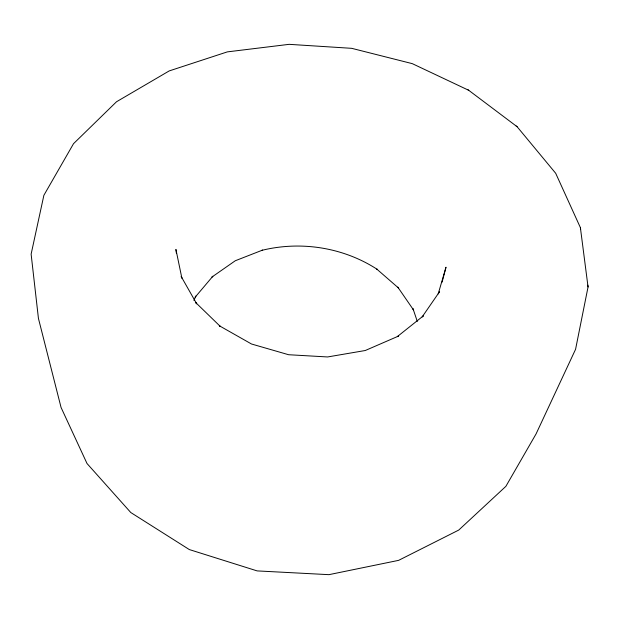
<?xml version="1.0" encoding="UTF-8"?>
<svg xmlns="http://www.w3.org/2000/svg" width="619" height="619" viewBox="0 0 619 619"><rect width="100%" height="100%" fill="white"/><g stroke="black" fill="none" stroke-linecap="round" stroke-linejoin="round"><path stroke-width="0.93" d="M468.041 89.786L517.12 126.725L555.692 173.281L580.39 227.614L588.05 286.968L575.569 349.317L536.069 433.927L505.878 486.341L458.725 530.081L398.59 560.365L328.937 574.664L257.148 570.904L189.313 549.564L130.795 512.54L87.016 463.515L61.064 407.48L38.432 318.398L31.128 254.146L43.879 195.295L73.529 143.685L116.527 101.748L169.188 70.93L227.343 51.88L289.135 44.336L351.693 48.328L412.254 63.633L468.722 90.297M442.098 282.148L446.005 267.207L438.19 293.932M193.925 300.432L195.852 296.075L195.163 297.174L212.82 276.275L212 276.995L235.29 260.746L262.487 250.13L261.976 250.316C301.174 240.721 343.56 247.422 377.443 269.489L376.809 269.11L398.427 287.936L397.808 287.131L413.461 309.879L413.012 308.726L417.299 321.423M438.569 293.166L439.591 291.657L422.158 316.928L423.388 315.837L397.305 336.635L398.528 336.086L365.256 350.516L327.598 356.954L288.609 354.726L251.507 344.002L219.312 325.756L220.294 326.43L195.751 302.606L196.695 303.828L181.174 276.5L181.87 278.124L175.92 249.411L176.376 253.148M516.169 126.013L517.12 126.725M580.39 227.614L580.614 229.301M587.802 285.135L588.05 286.968"/></g></svg>
